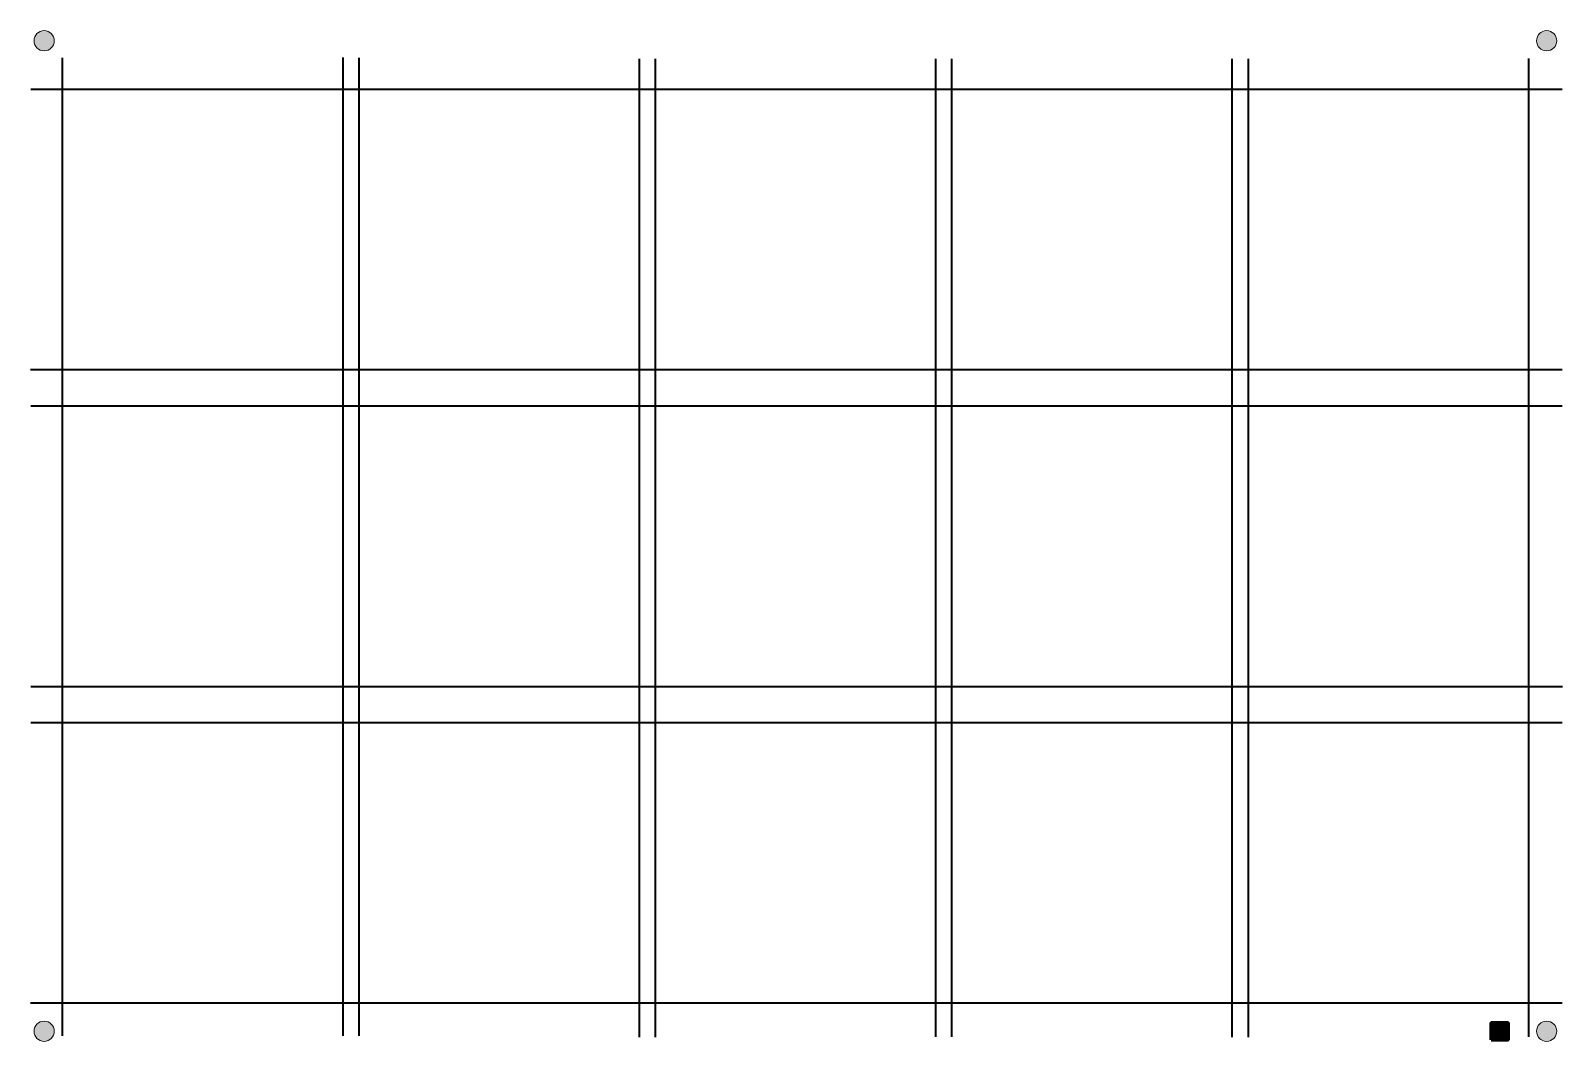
# Model space of a CAD drawing. Header units: inches. Extents: x -62 to 392, y 91 to 391.
import ezdxf

# ---------------------------------------------------------------- set-up
doc = ezdxf.new("R2010")
doc.units = ezdxf.units.IN
doc.header["$MEASUREMENT"] = 0
doc.layers.add('Layer 1', color=7, linetype='Continuous')

msp = doc.modelspace()

# ---------------------------------------------------------------- hatches: boundary and pattern name
at = {"layer": 'Layer 1', "true_color": 0x231f20}
h = msp.add_hatch(color=250, dxfattribs=at)
h.dxf.hatch_style = 2
edge = h.paths.add_edge_path()
edge.add_spline(control_points=[(-58.33, 384.67), (-56.68, 384.67), (-55.33, 386.01), (-55.33, 387.67), (-55.33, 389.32), (-56.68, 390.67), (-58.33, 390.67), (-59.99, 390.67), (-61.33, 389.32), (-61.33, 387.67), (-61.33, 386.01), (-59.99, 384.67), (-58.33, 384.67)], knot_values=[0, 0, 0, 0, 0.352778, 0.352778, 0.352778, 0.705556, 0.705556, 0.705556, 1.058334, 1.058334, 1.058334, 1.411112, 1.411112, 1.411112, 1.411112], degree=3, periodic=0)
edge.add_line((-58.33, 384.67), (-58.33, 384.67))
h = msp.add_hatch(color=250, dxfattribs=at)
h.dxf.hatch_style = 2
edge = h.paths.add_edge_path()
edge.add_spline(control_points=[(387.67, 384.67), (389.32, 384.67), (390.67, 386.01), (390.67, 387.67), (390.67, 389.32), (389.32, 390.67), (387.67, 390.67), (386.01, 390.67), (384.67, 389.32), (384.67, 387.67), (384.67, 386.01), (386.01, 384.67), (387.67, 384.67)], knot_values=[0, 0, 0, 0, 0.352778, 0.352778, 0.352778, 0.705556, 0.705556, 0.705556, 1.058334, 1.058334, 1.058334, 1.411112, 1.411112, 1.411112, 1.411112], degree=3, periodic=0)
edge.add_line((387.67, 384.67), (387.67, 384.67))
h = msp.add_hatch(color=250, dxfattribs=at)
h.dxf.hatch_style = 2
edge = h.paths.add_edge_path()
edge.add_spline(control_points=[(-58.33, 90.67), (-56.68, 90.67), (-55.33, 92.01), (-55.33, 93.67), (-55.33, 95.32), (-56.68, 96.67), (-58.33, 96.67), (-59.99, 96.67), (-61.33, 95.32), (-61.33, 93.67), (-61.33, 92.01), (-59.99, 90.67), (-58.33, 90.67)], knot_values=[0, 0, 0, 0, 0.352778, 0.352778, 0.352778, 0.705556, 0.705556, 0.705556, 1.058334, 1.058334, 1.058334, 1.411112, 1.411112, 1.411112, 1.411112], degree=3, periodic=0)
edge.add_line((-58.33, 90.67), (-58.33, 90.67))
h = msp.add_hatch(color=250, dxfattribs=at)
h.dxf.hatch_style = 2
h.paths.add_polyline_path([(371.23, 91.16), (376.23, 91.16), (376.23, 96.16), (371.23, 96.16)])
h = msp.add_hatch(color=250, dxfattribs=at)
h.dxf.hatch_style = 2
edge = h.paths.add_edge_path()
edge.add_spline(control_points=[(387.67, 90.67), (389.32, 90.67), (390.67, 92.01), (390.67, 93.67), (390.67, 95.32), (389.32, 96.67), (387.67, 96.67), (386.01, 96.67), (384.67, 95.32), (384.67, 93.67), (384.67, 92.01), (386.01, 90.67), (387.67, 90.67)], knot_values=[0, 0, 0, 0, 0.352778, 0.352778, 0.352778, 0.705556, 0.705556, 0.705556, 1.058334, 1.058334, 1.058334, 1.411112, 1.411112, 1.411112, 1.411112], degree=3, periodic=0)
edge.add_line((387.67, 90.67), (387.67, 90.67))

# ---------------------------------------------------------------- linework, layer by layer
at = {"layer": 'Layer 1', "color": 240, "lineweight": 35, "true_color": 0xed1c24}
for points in [[(-52.96, 382.64), (-52.96, 92.33)], [(30.29, 382.67), (30.29, 92.35)], [(35.05, 382.63), (35.05, 92.32)], [(118.3, 382.27), (118.3, 91.96)], [(123.04, 382.25), (123.04, 91.93)], [(206.26, 382.31), (206.26, 92)], [(211.05, 382.31), (211.05, 92)], [(294.27, 382.27), (294.27, 91.96)], [(299.07, 382.27), (299.07, 91.96)], [(382.25, 382.35), (382.25, 92.04)], [(-62.3, 373.3), (392.28, 373.3)], [(-62.33, 290.04), (392.24, 290.04)], [(-62.3, 279.3), (392.27, 279.3)], [(-62.24, 196.04), (392.34, 196.04)], [(-62.28, 185.29), (392.29, 185.29)], [(-62.33, 102.07), (392.24, 102.07)]]:
    msp.add_lwpolyline(points, dxfattribs=at)
at = {"layer": 'Layer 1', "lineweight": 0}
msp.add_lwpolyline([(371.23, 91.16), (376.23, 91.16), (376.23, 96.16), (371.23, 96.16), (371.23, 91.16)], dxfattribs=at)
at = {"layer": 'Layer 1', "color": 18, "lineweight": 100, "true_color": 0x000000}
msp.add_lwpolyline([(371.23, 91.16), (376.23, 91.16), (376.23, 96.16), (371.23, 96.16), (371.23, 91.16)], dxfattribs=at)
at = {"layer": 'Layer 1', "lineweight": 0}
for points in [[(-58.33, 384.67), (-56.68, 384.67), (-55.33, 386.01), (-55.33, 387.67), (-55.33, 389.32), (-56.68, 390.67), (-58.33, 390.67), (-59.99, 390.67), (-61.33, 389.32), (-61.33, 387.67), (-61.33, 386.01), (-59.99, 384.67), (-58.33, 384.67)], [(387.67, 384.67), (389.32, 384.67), (390.67, 386.01), (390.67, 387.67), (390.67, 389.32), (389.32, 390.67), (387.67, 390.67), (386.01, 390.67), (384.67, 389.32), (384.67, 387.67), (384.67, 386.01), (386.01, 384.67), (387.67, 384.67)], [(-58.33, 90.67), (-56.68, 90.67), (-55.33, 92.01), (-55.33, 93.67), (-55.33, 95.32), (-56.68, 96.67), (-58.33, 96.67), (-59.99, 96.67), (-61.33, 95.32), (-61.33, 93.67), (-61.33, 92.01), (-59.99, 90.67), (-58.33, 90.67)], [(387.67, 90.67), (389.32, 90.67), (390.67, 92.01), (390.67, 93.67), (390.67, 95.32), (389.32, 96.67), (387.67, 96.67), (386.01, 96.67), (384.67, 95.32), (384.67, 93.67), (384.67, 92.01), (386.01, 90.67), (387.67, 90.67)]]:
    msp.add_open_spline(points, degree=3, knots=[0, 0, 0, 0, 1, 1, 1, 2, 2, 2, 3, 3, 3, 4, 4, 4, 4], dxfattribs=at)

doc.saveas('drawing.dxf')
